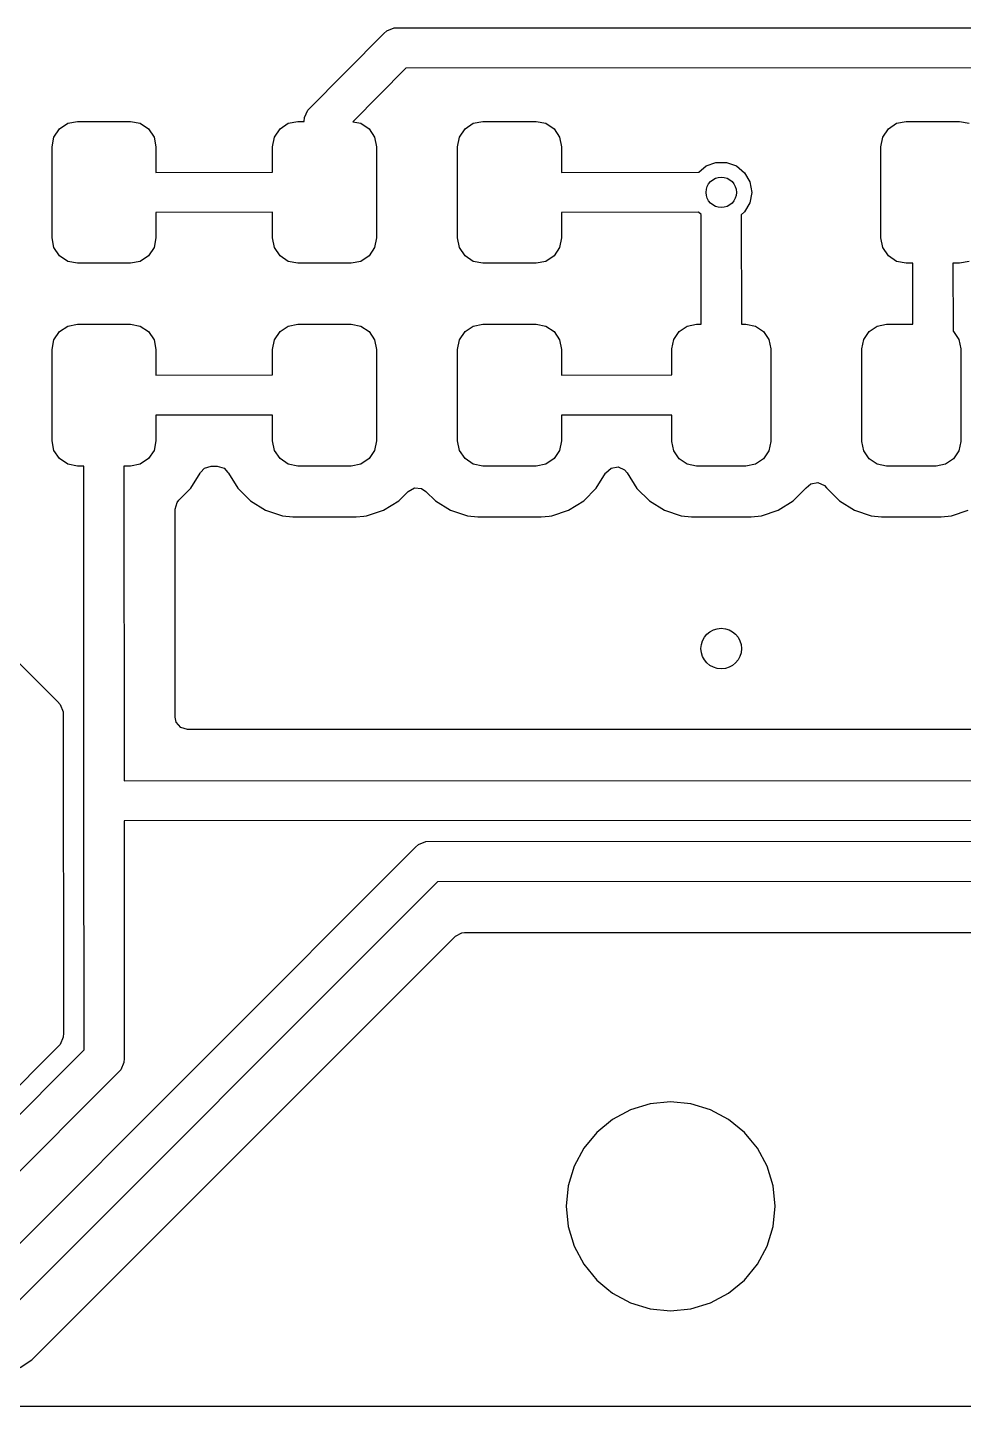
# Model space of a CAD drawing. Extents: x 123.7 to 187.7, y -113.5 to -73.6.
# Drawn here: x 164.34 to 173.57, y -113.51 to -99.91 of the extents above; entities that cross this region are included whole.
import ezdxf

# ---------------------------------------------------------------- set-up
doc = ezdxf.new("R2010")
doc.units = 0
doc.layers.add('BLACK', color=7, linetype='CONTINUOUS')

msp = doc.modelspace()

# ---------------------------------------------------------------- linework, layer by layer
at = {"layer": 'BLACK', "linetype": 'CONTINUOUS'}
for p, q in [((167.848579, -99.973579), (167.878886, -99.948706)), ((167.878886, -99.948706), (167.950982, -99.918843)), ((167.950982, -99.918843), (181.7525, -99.915)), ((167.098706, -100.728886), (167.848579, -99.973579)), ((168.068069, -100.314978), (167.543637, -100.843209)), ((181.666002, -100.311191), (168.068069, -100.314978)), ((167.068843, -100.800982), (167.098706, -100.728886)), ((164.650723, -100.913223), (164.731829, -100.85903)), ((164.731829, -100.85903), (164.8275, -100.84)), ((164.8275, -100.84), (165.3525, -100.84)), ((165.3525, -100.84), (165.448171, -100.85903)), ((165.448171, -100.85903), (165.529277, -100.913223)), ((166.825723, -100.913223), (166.906829, -100.85903)), ((166.906829, -100.85903), (167.0025, -100.84)), ((167.0025, -100.84), (167.065, -100.84)), ((167.065, -100.84), (167.068843, -100.800982)), ((167.543637, -100.843209), (167.623171, -100.85903)), ((167.623171, -100.85903), (167.704277, -100.913223)), ((168.650723, -100.913223), (168.731829, -100.85903)), ((168.731829, -100.85903), (168.8275, -100.84)), ((168.8275, -100.84), (169.3525, -100.84)), ((169.3525, -100.84), (169.448171, -100.85903)), ((169.448171, -100.85903), (169.529277, -100.913223)), ((172.825723, -100.913223), (172.906829, -100.85903)), ((172.906829, -100.85903), (173.0025, -100.84)), ((173.0025, -100.84), (173.5275, -100.84)), ((173.5275, -100.84), (173.623171, -100.85903)), ((164.5775, -101.09), (164.59653, -100.994329)), ((164.59653, -100.994329), (164.650723, -100.913223)), ((165.529277, -100.913223), (165.58347, -100.994329)), ((165.58347, -100.994329), (165.6025, -101.09)), ((166.7525, -101.09), (166.77153, -100.994329)), ((166.77153, -100.994329), (166.825723, -100.913223)), ((167.704277, -100.913223), (167.75847, -100.994329)), ((167.75847, -100.994329), (167.7775, -101.09)), ((168.5775, -101.09), (168.59653, -100.994329)), ((168.59653, -100.994329), (168.650723, -100.913223)), ((169.529277, -100.913223), (169.58347, -100.994329)), ((169.58347, -100.994329), (169.6025, -101.09)), ((172.7525, -101.09), (172.77153, -100.994329)), ((172.77153, -100.994329), (172.825723, -100.913223)), ((164.5775, -101.99), (164.5775, -101.09)), ((165.6025, -101.09), (165.6025, -101.342885)), ((166.7525, -101.340889), (166.7525, -101.09)), ((167.7775, -101.09), (167.7775, -101.99)), ((168.5775, -101.99), (168.5775, -101.09)), ((169.6025, -101.09), (169.6025, -101.342846)), ((172.7525, -101.99), (172.7525, -101.09)), ((170.955747, -101.3404), (171.0275, -101.280192)), ((171.0275, -101.280192), (171.125406, -101.244558)), ((171.125406, -101.244558), (171.229594, -101.244558)), ((171.229594, -101.244558), (171.3275, -101.280192)), ((171.3275, -101.280192), (171.407313, -101.347164)), ((165.6025, -101.342885), (166.7525, -101.340889)), ((169.6025, -101.342846), (170.955747, -101.3404)), ((171.407313, -101.347164), (171.459408, -101.437394)), ((171.459408, -101.437394), (171.4775, -101.54)), ((171.4775, -101.54), (171.459408, -101.642606)), ((171.459408, -101.642606), (171.407313, -101.732836)), ((166.7525, -101.737114), (165.6025, -101.73911)), ((165.6025, -101.73911), (165.6025, -101.99)), ((166.7525, -101.99), (166.7525, -101.737114)), ((170.952213, -101.736634), (169.6025, -101.739073)), ((169.6025, -101.739073), (169.6025, -101.99)), ((170.977911, -101.758197), (170.952213, -101.736634)), ((170.97995, -102.84), (170.977911, -101.758197)), ((171.407313, -101.732836), (171.374146, -101.760666)), ((171.374146, -101.760666), (171.376181, -102.84)), ((164.59653, -102.085671), (164.5775, -101.99)), ((165.6025, -101.99), (165.58347, -102.085671)), ((166.77153, -102.085671), (166.7525, -101.99)), ((167.7775, -101.99), (167.75847, -102.085671)), ((168.59653, -102.085671), (168.5775, -101.99)), ((169.6025, -101.99), (169.58347, -102.085671)), ((172.77153, -102.085671), (172.7525, -101.99)), ((164.650723, -102.166777), (164.59653, -102.085671)), ((165.58347, -102.085671), (165.529277, -102.166777)), ((166.825723, -102.166777), (166.77153, -102.085671)), ((167.75847, -102.085671), (167.704277, -102.166777)), ((168.650723, -102.166777), (168.59653, -102.085671)), ((169.58347, -102.085671), (169.529277, -102.166777)), ((172.825723, -102.166777), (172.77153, -102.085671)), ((164.731829, -102.22097), (164.650723, -102.166777)), ((164.8275, -102.24), (164.731829, -102.22097)), ((165.3525, -102.24), (164.8275, -102.24)), ((165.448171, -102.22097), (165.3525, -102.24)), ((165.529277, -102.166777), (165.448171, -102.22097)), ((166.906829, -102.22097), (166.825723, -102.166777)), ((167.0025, -102.24), (166.906829, -102.22097)), ((167.5275, -102.24), (167.0025, -102.24)), ((167.623171, -102.22097), (167.5275, -102.24)), ((167.704277, -102.166777), (167.623171, -102.22097)), ((168.731829, -102.22097), (168.650723, -102.166777)), ((168.8275, -102.24), (168.731829, -102.22097)), ((169.3525, -102.24), (168.8275, -102.24)), ((169.448171, -102.22097), (169.3525, -102.24)), ((169.529277, -102.166777), (169.448171, -102.22097)), ((172.906829, -102.22097), (172.825723, -102.166777)), ((173.0025, -102.24), (172.906829, -102.22097)), ((173.066473, -102.24), (173.0025, -102.24)), ((173.067735, -102.84), (173.066473, -102.24)), ((173.5275, -102.24), (173.462712, -102.24)), ((173.462712, -102.24), (173.464118, -102.908393)), ((173.623171, -102.22097), (173.5275, -102.24)), ((160.437142, -102.373706), (164.631422, -106.562551)), ((164.59653, -102.994329), (164.650723, -102.913223)), ((164.650723, -102.913223), (164.731829, -102.85903)), ((164.731829, -102.85903), (164.8275, -102.84)), ((164.8275, -102.84), (165.3525, -102.84)), ((165.3525, -102.84), (165.448171, -102.85903)), ((165.448171, -102.85903), (165.529277, -102.913223)), ((165.529277, -102.913223), (165.58347, -102.994329)), ((166.77153, -102.994329), (166.825723, -102.913223)), ((166.825723, -102.913223), (166.906829, -102.85903)), ((166.906829, -102.85903), (167.0025, -102.84)), ((167.0025, -102.84), (167.5275, -102.84)), ((167.5275, -102.84), (167.623171, -102.85903)), ((167.623171, -102.85903), (167.704277, -102.913223)), ((167.704277, -102.913223), (167.75847, -102.994329)), ((168.59653, -102.994329), (168.650723, -102.913223)), ((168.650723, -102.913223), (168.731829, -102.85903)), ((168.731829, -102.85903), (168.8275, -102.84)), ((168.8275, -102.84), (169.3525, -102.84)), ((169.3525, -102.84), (169.448171, -102.85903)), ((169.448171, -102.85903), (169.529277, -102.913223)), ((169.529277, -102.913223), (169.58347, -102.994329)), ((170.708554, -102.990471), (170.761393, -102.911393)), ((170.761393, -102.911393), (170.840471, -102.858554)), ((170.840471, -102.858554), (170.93375, -102.84)), ((170.93375, -102.84), (170.97995, -102.84)), ((171.376181, -102.84), (171.42125, -102.84)), ((171.42125, -102.84), (171.514529, -102.858554)), ((171.514529, -102.858554), (171.593607, -102.911393)), ((171.593607, -102.911393), (171.646446, -102.990471)), ((172.583554, -102.990471), (172.636393, -102.911393)), ((172.636393, -102.911393), (172.715471, -102.858554)), ((172.715471, -102.858554), (172.80875, -102.84)), ((172.80875, -102.84), (173.067735, -102.84)), ((173.464118, -102.908393), (173.468607, -102.911393)), ((173.468607, -102.911393), (173.521446, -102.990471)), ((164.5775, -103.09), (164.59653, -102.994329)), ((165.58347, -102.994329), (165.6025, -103.09)), ((166.7525, -103.09), (166.77153, -102.994329)), ((167.75847, -102.994329), (167.7775, -103.09)), ((168.5775, -103.09), (168.59653, -102.994329)), ((169.58347, -102.994329), (169.6025, -103.09)), ((170.69, -103.08375), (170.708554, -102.990471)), ((170.69, -103.340881), (170.69, -103.08375)), ((171.646446, -102.990471), (171.665, -103.08375)), ((171.665, -103.08375), (171.665, -103.99625)), ((172.565, -103.08375), (172.583554, -102.990471)), ((172.565, -103.99625), (172.565, -103.08375)), ((173.521446, -102.990471), (173.54, -103.08375)), ((173.54, -103.08375), (173.54, -103.99625)), ((164.5775, -103.99), (164.5775, -103.09)), ((165.6025, -103.09), (165.6025, -103.342885)), ((166.7525, -103.340889), (166.7525, -103.09)), ((167.7775, -103.09), (167.7775, -103.99)), ((168.5775, -103.99), (168.5775, -103.09)), ((169.6025, -103.09), (169.6025, -103.342846)), ((165.6025, -103.342885), (166.7525, -103.340889)), ((169.6025, -103.342846), (170.69, -103.340881)), ((166.7525, -103.737114), (165.6025, -103.73911)), ((165.6025, -103.73911), (165.6025, -103.99)), ((166.7525, -103.99), (166.7525, -103.737114)), ((170.69, -103.737108), (169.6025, -103.739073)), ((169.6025, -103.739073), (169.6025, -103.99)), ((170.69, -103.99625), (170.69, -103.737108)), ((164.59653, -104.085671), (164.5775, -103.99)), ((165.6025, -103.99), (165.58347, -104.085671)), ((166.77153, -104.085671), (166.7525, -103.99)), ((167.7775, -103.99), (167.75847, -104.085671)), ((168.59653, -104.085671), (168.5775, -103.99)), ((169.6025, -103.99), (169.58347, -104.085671)), ((170.708554, -104.089529), (170.69, -103.99625)), ((171.665, -103.99625), (171.646446, -104.089529)), ((172.583554, -104.089529), (172.565, -103.99625)), ((173.54, -103.99625), (173.521446, -104.089529)), ((164.650723, -104.166777), (164.59653, -104.085671)), ((164.731829, -104.22097), (164.650723, -104.166777)), ((165.529277, -104.166777), (165.448171, -104.22097)), ((165.58347, -104.085671), (165.529277, -104.166777)), ((166.825723, -104.166777), (166.77153, -104.085671)), ((166.906829, -104.22097), (166.825723, -104.166777)), ((167.704277, -104.166777), (167.623171, -104.22097)), ((167.75847, -104.085671), (167.704277, -104.166777)), ((168.650723, -104.166777), (168.59653, -104.085671)), ((168.731829, -104.22097), (168.650723, -104.166777)), ((169.529277, -104.166777), (169.448171, -104.22097)), ((169.58347, -104.085671), (169.529277, -104.166777)), ((170.761393, -104.168607), (170.708554, -104.089529)), ((170.840471, -104.221446), (170.761393, -104.168607)), ((171.593607, -104.168607), (171.514529, -104.221446)), ((171.646446, -104.089529), (171.593607, -104.168607)), ((172.636393, -104.168607), (172.583554, -104.089529)), ((172.715471, -104.221446), (172.636393, -104.168607)), ((173.468607, -104.168607), (173.389529, -104.221446)), ((173.521446, -104.089529), (173.468607, -104.168607)), ((164.8275, -104.24), (164.731829, -104.22097)), ((164.890409, -104.24), (164.8275, -104.24)), ((164.892321, -107.516426), (164.890409, -104.24)), ((165.3525, -104.24), (165.286589, -104.24)), ((165.286589, -104.24), (165.2884, -107.343764)), ((165.448171, -104.22097), (165.3525, -104.24)), ((166.037314, -104.309332), (166.041105, -104.303187)), ((166.041105, -104.303187), (166.042899, -104.304293)), ((166.042899, -104.304293), (166.082187, -104.259663)), ((166.082187, -104.259663), (166.148408, -104.2405)), ((166.148408, -104.2405), (166.206592, -104.2405)), ((166.206592, -104.2405), (166.273631, -104.260185)), ((166.273631, -104.260185), (166.312136, -104.304271)), ((166.312136, -104.304271), (166.313895, -104.303187)), ((166.313895, -104.303187), (166.317685, -104.309332)), ((167.0025, -104.24), (166.906829, -104.22097)), ((167.5275, -104.24), (167.0025, -104.24)), ((167.623171, -104.22097), (167.5275, -104.24)), ((168.8275, -104.24), (168.731829, -104.22097)), ((169.3525, -104.24), (168.8275, -104.24)), ((169.448171, -104.22097), (169.3525, -104.24)), ((170.037314, -104.309331), (170.03939, -104.305967)), ((170.03939, -104.305967), (170.091337, -104.259242)), ((170.091337, -104.259242), (170.1603, -104.248019)), ((170.1603, -104.248019), (170.224382, -104.275862)), ((170.224382, -104.275862), (170.249037, -104.307893)), ((170.249037, -104.307893), (170.250846, -104.306778)), ((170.250846, -104.306778), (170.345971, -104.460999)), ((170.93375, -104.24), (170.840471, -104.221446)), ((171.42125, -104.24), (170.93375, -104.24)), ((171.514529, -104.221446), (171.42125, -104.24)), ((172.80875, -104.24), (172.715471, -104.221446)), ((173.29625, -104.24), (172.80875, -104.24)), ((173.389529, -104.221446), (173.29625, -104.24)), ((165.945212, -104.458656), (166.037314, -104.309334)), ((166.037314, -104.309334), (166.037314, -104.309332)), ((166.317685, -104.309332), (166.317686, -104.309334)), ((166.317686, -104.309334), (166.409788, -104.458656)), ((169.945212, -104.458656), (170.037314, -104.309334)), ((170.037314, -104.309334), (170.037314, -104.309331)), ((172.01429, -104.455955), (172.061402, -104.413575)), ((172.061402, -104.413575), (172.130364, -104.402349)), ((172.130364, -104.402349), (172.194448, -104.430188)), ((172.194448, -104.430188), (172.216342, -104.455455)), ((165.810185, -104.597691), (165.826819, -104.577049)), ((165.826819, -104.577049), (165.884646, -104.519222)), ((165.884646, -104.519222), (165.945212, -104.458656)), ((166.409788, -104.458656), (166.533844, -104.582712)), ((167.996156, -104.582712), (168.089819, -104.489049)), ((168.089819, -104.489049), (168.151142, -104.455564)), ((168.151142, -104.455564), (168.220834, -104.460548)), ((168.220834, -104.460548), (168.265181, -104.489049)), ((168.265181, -104.489049), (168.358844, -104.582712)), ((169.821156, -104.582712), (169.945212, -104.458656)), ((170.345971, -104.460999), (170.345974, -104.461003)), ((170.345974, -104.461003), (170.468996, -104.584025)), ((171.886003, -104.584026), (172.009026, -104.461003)), ((172.009026, -104.461003), (172.009458, -104.460301)), ((172.009458, -104.460301), (172.009881, -104.459921)), ((172.009881, -104.459921), (172.013507, -104.455336)), ((172.013507, -104.455336), (172.01429, -104.455955)), ((172.216342, -104.455455), (172.216493, -104.455336)), ((172.216493, -104.455336), (172.219143, -104.458687)), ((172.219143, -104.458687), (172.22054, -104.460299)), ((172.22054, -104.460299), (172.220972, -104.460999)), ((172.220972, -104.460999), (172.220975, -104.461004)), ((172.220975, -104.461004), (172.343996, -104.584025)), ((165.7905, -104.66473), (165.810185, -104.597691)), ((165.7905, -106.7155), (165.7905, -104.66473)), ((166.533844, -104.582712), (166.683166, -104.674814)), ((166.683166, -104.674814), (166.849703, -104.729999)), ((167.680297, -104.729999), (167.846834, -104.674814)), ((167.846834, -104.674814), (167.996156, -104.582712)), ((168.358844, -104.582712), (168.508166, -104.674814)), ((168.508166, -104.674814), (168.674703, -104.729999)), ((169.505297, -104.729999), (169.671834, -104.674814)), ((169.671834, -104.674814), (169.821156, -104.582712)), ((170.468996, -104.584025), (170.469, -104.584028)), ((170.469, -104.584028), (170.617066, -104.675357)), ((170.617066, -104.675357), (170.617069, -104.675358)), ((170.617069, -104.675358), (170.617075, -104.675362)), ((170.617075, -104.675362), (170.782225, -104.730087)), ((171.572775, -104.730087), (171.737925, -104.675362)), ((171.737925, -104.675362), (171.886003, -104.584026)), ((172.343996, -104.584025), (172.344, -104.584028)), ((172.344, -104.584028), (172.492066, -104.675357)), ((172.492066, -104.675357), (172.492069, -104.675358)), ((172.492069, -104.675358), (172.492075, -104.675362)), ((172.492075, -104.675362), (172.657225, -104.730087)), ((173.447775, -104.730087), (173.612925, -104.675362)), ((166.849703, -104.729999), (166.952491, -104.7405)), ((166.952491, -104.7405), (167.577508, -104.740499)), ((167.577508, -104.740499), (167.577516, -104.740498)), ((167.577516, -104.740498), (167.577519, -104.740498)), ((167.577519, -104.740498), (167.653738, -104.732712)), ((167.653738, -104.732712), (167.680297, -104.729999)), ((168.674703, -104.729999), (168.777491, -104.7405)), ((168.777491, -104.7405), (169.402508, -104.740499)), ((169.402508, -104.740499), (169.402516, -104.740498)), ((169.402516, -104.740498), (169.402519, -104.740498)), ((169.402519, -104.740498), (169.478738, -104.732712)), ((169.478738, -104.732712), (169.505297, -104.729999)), ((170.782225, -104.730087), (170.884152, -104.7405)), ((170.884152, -104.7405), (170.884157, -104.7405)), ((170.884157, -104.7405), (171.470843, -104.7405)), ((171.470843, -104.7405), (171.470848, -104.7405)), ((171.470848, -104.7405), (171.572775, -104.730087)), ((172.657225, -104.730087), (172.759152, -104.7405)), ((172.759152, -104.7405), (172.759157, -104.7405)), ((172.759157, -104.7405), (173.345843, -104.7405)), ((173.345843, -104.7405), (173.345848, -104.7405)), ((173.345848, -104.7405), (173.447775, -104.730087)), ((164.631422, -106.562551), (164.656294, -106.592858)), ((164.656294, -106.592858), (164.686157, -106.664954)), ((164.686157, -106.664954), (164.69, -109.833972)), ((165.801706, -106.767011), (165.7905, -106.7155)), ((165.847461, -106.819815), (165.801706, -106.767011)), ((165.9145, -106.8395), (165.847461, -106.819815)), ((176.553501, -106.8395), (165.9145, -106.8395)), ((165.2884, -107.343764), (176.6775, -107.34)), ((164.89, -107.54), (164.892321, -107.516426)), ((164.893656, -109.996165), (164.89, -107.54)), ((176.590974, -107.736198), (165.288632, -107.739934)), ((165.288632, -107.739934), (165.29, -110.0825)), ((168.161078, -107.998579), (168.191386, -107.973706)), ((168.191386, -107.973706), (168.263482, -107.943843)), ((168.263482, -107.943843), (175.7775, -107.94)), ((163.854961, -112.31002), (168.161078, -107.998579)), ((168.380057, -108.33996), (164.073921, -112.651421)), ((175.690981, -108.336221), (168.380057, -108.33996)), ((165.893157, -111.54), (168.556338, -108.876819)), ((168.556338, -108.876819), (168.617661, -108.843334)), ((168.617661, -108.843334), (168.644019, -108.8405)), ((168.644019, -108.8405), (175.435981, -108.8405)), ((164.686157, -109.87299), (164.656294, -109.945086)), ((164.69, -109.833972), (164.686157, -109.87299)), ((164.656294, -109.945086), (163.190393, -111.416421)), ((163.219804, -111.675022), (164.893656, -109.996165)), ((165.286157, -110.121518), (165.256294, -110.193614)), ((165.29, -110.0825), (165.286157, -110.121518)), ((165.256294, -110.193614), (163.438921, -112.016421)), ((170.476468, -110.529337), (170.283154, -110.587978)), ((170.6775, -110.509538), (170.476468, -110.529337)), ((170.878531, -110.529337), (170.6775, -110.509538)), ((171.071845, -110.587978), (170.878531, -110.529337)), ((170.105004, -110.683203), (169.948852, -110.811352)), ((170.105011, -110.683198), (170.105004, -110.683203)), ((170.283154, -110.587978), (170.105011, -110.683198)), ((171.249988, -110.683198), (171.071845, -110.587978)), ((171.249995, -110.683203), (171.249988, -110.683198)), ((171.406147, -110.811352), (171.249995, -110.683203)), ((169.948852, -110.811352), (169.820703, -110.967504)), ((171.470299, -110.889523), (171.406147, -110.811352)), ((169.820698, -110.967511), (169.725478, -111.145654)), ((169.820703, -110.967504), (169.820698, -110.967511)), ((171.534298, -110.967506), (171.470299, -110.889523)), ((171.534299, -110.967509), (171.534298, -110.967506)), ((171.534301, -110.967511), (171.534299, -110.967509)), ((171.629521, -111.145654), (171.534301, -110.967511)), ((169.725478, -111.145654), (169.666837, -111.338968)), ((171.629521, -111.145656), (171.629521, -111.145654)), ((171.629523, -111.145659), (171.629521, -111.145656)), ((171.688162, -111.338967), (171.629523, -111.145659)), ((169.666837, -111.338968), (169.647038, -111.54)), ((171.707962, -111.54), (171.688162, -111.338967)), ((164.379043, -113.054114), (165.893157, -111.54)), ((169.647038, -111.54), (169.666837, -111.741031)), ((171.688162, -111.741033), (171.707962, -111.54)), ((169.666837, -111.741031), (169.725478, -111.934345)), ((171.629523, -111.934341), (171.688162, -111.741033)), ((169.725478, -111.934345), (169.820698, -112.112488)), ((171.534298, -112.112494), (171.629523, -111.934341)), ((169.820698, -112.112488), (169.820703, -112.112495)), ((169.820703, -112.112495), (169.948852, -112.268647)), ((171.406147, -112.268647), (171.534298, -112.112494)), ((169.948852, -112.268647), (170.048308, -112.350267)), ((171.249994, -112.396798), (171.406147, -112.268647)), ((170.048308, -112.350267), (170.105006, -112.396798)), ((170.105006, -112.396798), (170.105009, -112.396799)), ((170.105009, -112.396799), (170.105011, -112.396801)), ((170.105011, -112.396801), (170.283154, -112.492021)), ((171.071841, -112.492023), (171.249994, -112.396798)), ((170.283154, -112.492021), (170.283156, -112.492021)), ((170.283156, -112.492021), (170.283159, -112.492023)), ((170.283159, -112.492023), (170.476467, -112.550662)), ((170.476467, -112.550662), (170.6775, -112.570462)), ((170.6775, -112.570462), (170.878533, -112.550662)), ((170.878533, -112.550662), (171.071841, -112.492023)), ((164.264311, -113.130775), (164.379043, -113.054114)), ((187.528, -113.5145), (123.827, -113.5145))]:
    msp.add_line(p, q, dxfattribs=at)
at = {"layer": 'BLACK'}
for centre, radius in [((171.1775, -101.54), 0.15), ((171.1775, -106.04), 0.2)]:
    msp.add_circle(centre, radius, dxfattribs=at)

doc.saveas('drawing.dxf')
